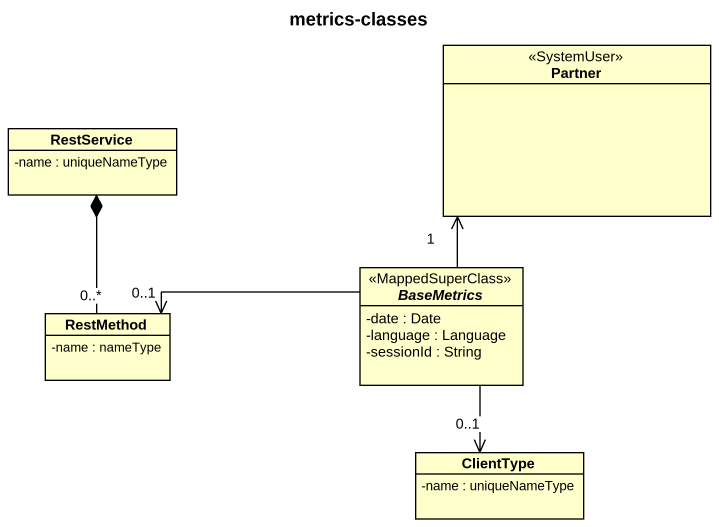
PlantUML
@startuml
title metrics-classes
hide circle
hide empty members
skinparam classAttributeIconSize 0
class Partner <<SystemUser>>
class RestService {
  -name : uniqueNameType
}
abstract class BaseMetrics <<MappedSuperClass>> {
  -date : Date
  -language : Language
  -sessionId : String
}
class RestMethod {
  -name : nameType
}
class ClientType {
  -name : uniqueNameType
}
RestService *-- "0..*" RestMethod
BaseMetrics -up-> "1" Partner
BaseMetrics -left-> "0..1" RestMethod
BaseMetrics --> "0..1" ClientType
@enduml
